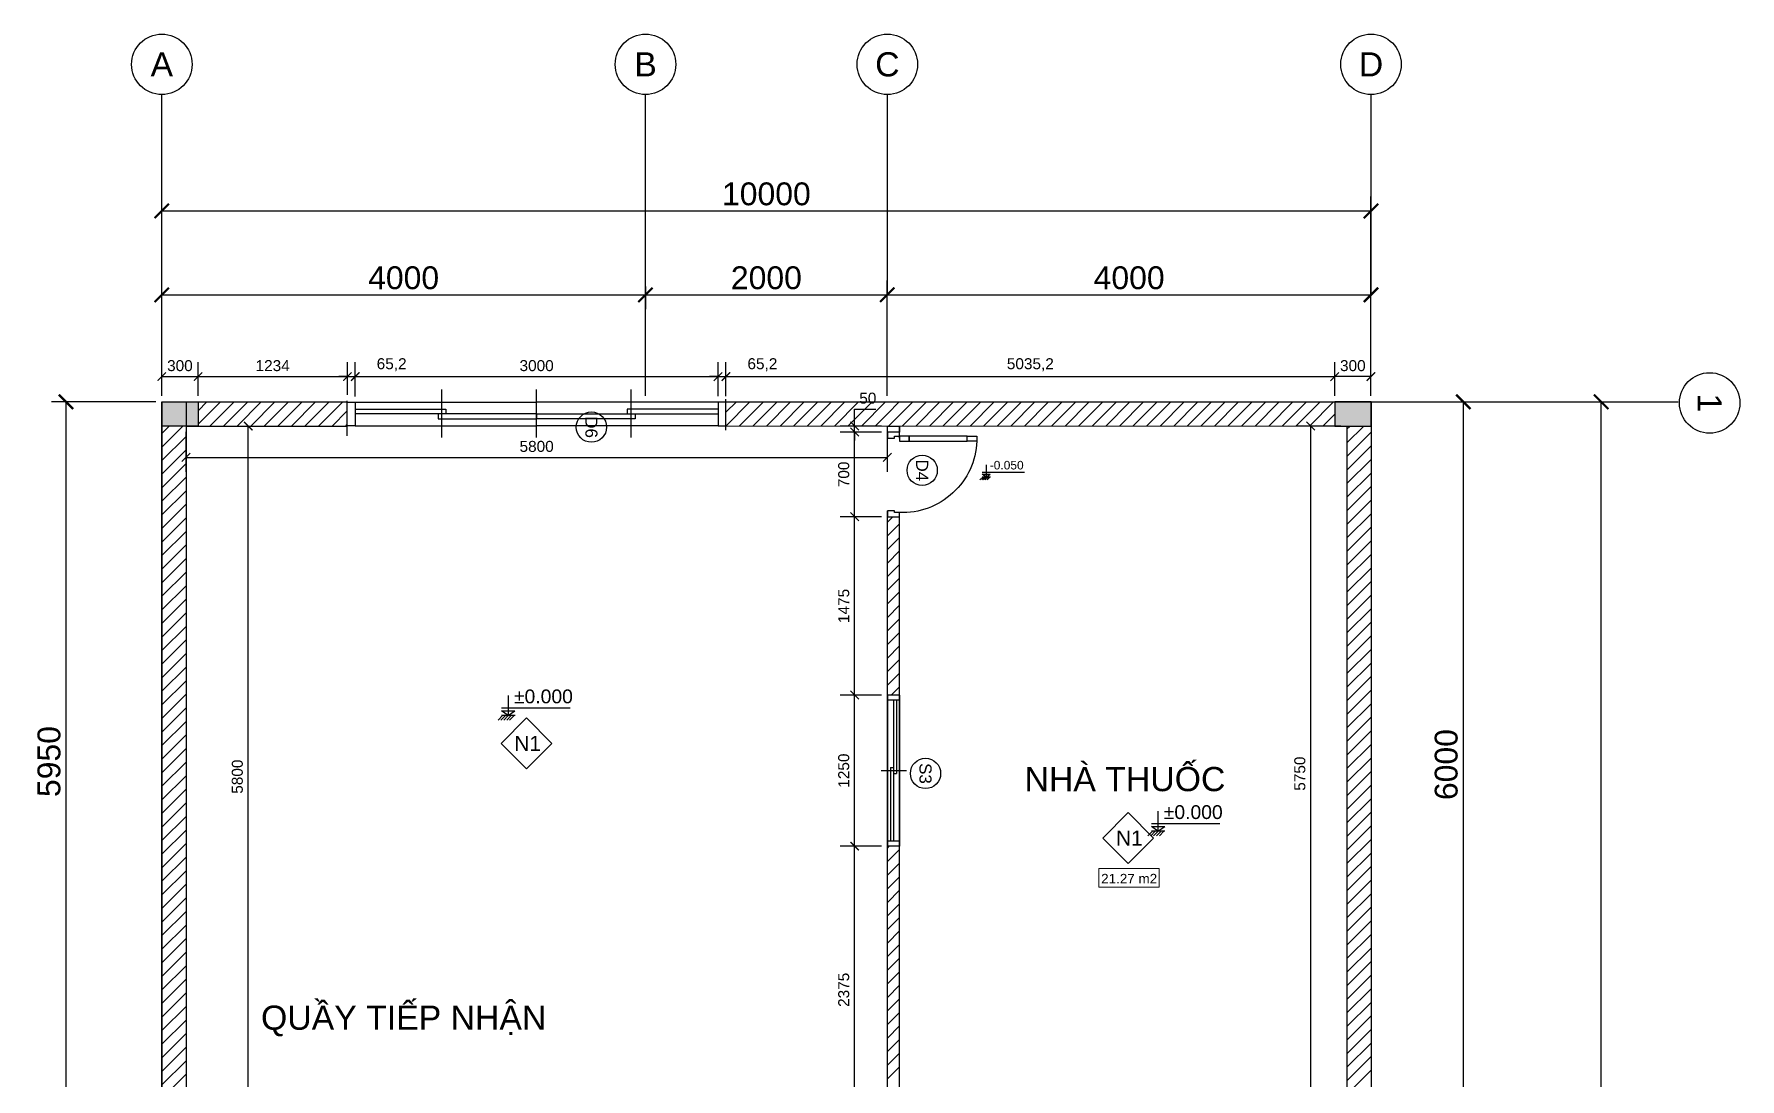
# Model space of a CAD drawing. Header units: millimetres. Extents: x -26398 to 135532, y -376633 to 43268.
# Drawn here: x 21228 to 35335, y -24587 to -15947 of the extents above; entities that cross this region are included whole.
import ezdxf
from ezdxf.enums import TextEntityAlignment as Align

# ---------------------------------------------------------------- set-up
doc = ezdxf.new("R2010")
doc.units = ezdxf.units.MM
for name, color, linetype in [('A-Door', 150, 'Continuous'), ('A5-KICHTHUOC', 251, 'Continuous'), ('cửa', 152, 'Continuous'), ('NT', 1, 'Continuous'), ('QUYEN', 7, 'Continuous'), ('TƯỜNG', 52, 'Continuous')]:
    doc.layers.add(name, color=color, linetype=linetype)
doc.layers.add('A6-GHICHU', color=147, linetype='Continuous', lineweight=20)
doc.styles.add('GHICHU35', font='', dxfattribs={"width": 0.9, "height": 350})
doc.styles.get("Standard").update_dxf_attribs({"font": 'arial.ttf'})
doc.styles.add('TUANH', font='')
doc.styles.get('GHICHU35').set_extended_font_data('VNI-Helve')
doc.styles.get('TUANH').set_extended_font_data('VNI-Helve-Condense', bold=True)
doc.dimstyles.new('dimmatbang', dxfattribs={"dimscale": 70, "dimtxt": 2.7, "dimasz": 1.7, "dimexe": 1.7, "dimexo": 0.7, "dimtad": 1, "dimtoh": 1, "dimdec": 1, "dimtxsty": 'Standard', "dimblk": 'ARCHTICK', "dimcen": 2.5, "dimclrd": 1, "dimclre": 256, "dimadec": 0, "dimazin": 0, "dimtfac": 1, "dimtdec": 1, "dimtmove": 0, "dimatfit": 3, "dimfxl": 1, "dimarcsym": 0})

# ---------------------------------------------------------------- blocks, each defined once
blk = doc.blocks.new('_ArchTick')
at = {"color": 0, "linetype": 'ByBlock', "const_width": 0.15}
blk.add_lwpolyline([(-0.5, -0.5), (0.5, 0.5)], dxfattribs=at)
blk = doc.blocks.new('*D3')
at = {"lineweight": -2, "transparency": 16777216}
for p, q in [((22284, -18939), (22284, -17984)), ((26284, -18033), (26284, -18222))]:
    blk.add_line(p, q, dxfattribs=at)
at = {"color": 1, "lineweight": -2, "transparency": 16777216}
blk.add_line((22284, -18103), (26284, -18103), dxfattribs=at)
at = {"layer": 'DEFPOINTS', "color": 0, "transparency": 16777216}
for p in [(26284, -17984), (26284, -18103), (22284, -18988)]:
    blk.add_point(p, dxfattribs=at)
at = {"color": 1, "lineweight": -2, "transparency": 16777216, "xscale": 119, "yscale": 119, "zscale": 119, "rotation": 180}
blk.add_blockref('_ArchTick', (22284, -18103), dxfattribs=at)
at = {"color": 1, "lineweight": -2, "transparency": 16777216, "xscale": 119, "yscale": 119, "zscale": 119}
blk.add_blockref('_ArchTick', (26284, -18103), dxfattribs=at)
at = {"color": 0, "transparency": 16777216, "insert": (24284, -17963), "char_height": 189, "attachment_point": 5}
blk.add_mtext('4000', dxfattribs=at)
blk = doc.blocks.new('*D4')
at = {"lineweight": -2, "transparency": 16777216}
for p, q in [((26284, -18939), (26284, -17984)), ((28284, -18939), (28284, -17984))]:
    blk.add_line(p, q, dxfattribs=at)
at = {"color": 1, "lineweight": -2, "transparency": 16777216}
blk.add_line((26284, -18103), (28284, -18103), dxfattribs=at)
at = {"layer": 'DEFPOINTS', "color": 0, "transparency": 16777216}
for p in [(28284, -18103), (26284, -18988), (28284, -18988)]:
    blk.add_point(p, dxfattribs=at)
at = {"color": 1, "lineweight": -2, "transparency": 16777216, "xscale": 119, "yscale": 119, "zscale": 119, "rotation": 180}
blk.add_blockref('_ArchTick', (26284, -18103), dxfattribs=at)
at = {"color": 1, "lineweight": -2, "transparency": 16777216, "xscale": 119, "yscale": 119, "zscale": 119}
blk.add_blockref('_ArchTick', (28284, -18103), dxfattribs=at)
at = {"color": 0, "transparency": 16777216, "insert": (27284, -17963), "char_height": 189, "attachment_point": 5}
blk.add_mtext('2000', dxfattribs=at)
blk = doc.blocks.new('*D5')
at = {"lineweight": -2, "transparency": 16777216}
for p, q in [((28284, -18939), (28284, -17984)), ((32284, -18939), (32284, -17984))]:
    blk.add_line(p, q, dxfattribs=at)
at = {"color": 1, "lineweight": -2, "transparency": 16777216}
blk.add_line((28284, -18103), (32284, -18103), dxfattribs=at)
at = {"layer": 'DEFPOINTS', "color": 0, "transparency": 16777216}
for p in [(32284, -18103), (28284, -18988), (32284, -18988)]:
    blk.add_point(p, dxfattribs=at)
at = {"color": 1, "lineweight": -2, "transparency": 16777216, "xscale": 119, "yscale": 119, "zscale": 119, "rotation": 180}
blk.add_blockref('_ArchTick', (28284, -18103), dxfattribs=at)
at = {"color": 1, "lineweight": -2, "transparency": 16777216, "xscale": 119, "yscale": 119, "zscale": 119}
blk.add_blockref('_ArchTick', (32284, -18103), dxfattribs=at)
at = {"color": 0, "transparency": 16777216, "insert": (30284, -17963), "char_height": 189, "attachment_point": 5}
blk.add_mtext('4000', dxfattribs=at)
blk = doc.blocks.new('*D16')
at = {"lineweight": -2, "transparency": 16777216}
for p, q in [((32105, -18988), (33167, -18988)), ((32359, -24988), (33167, -24988))]:
    blk.add_line(p, q, dxfattribs=at)
at = {"color": 1, "lineweight": -2, "transparency": 16777216}
blk.add_line((33048, -24988), (33048, -18988), dxfattribs=at)
at = {"layer": 'DEFPOINTS', "color": 0, "transparency": 16777216}
for p in [(32056, -18988), (33048, -18988), (32310, -24988)]:
    blk.add_point(p, dxfattribs=at)
at = {"color": 1, "lineweight": -2, "transparency": 16777216, "xscale": 119, "yscale": 119, "zscale": 119}
for p, rotation in [((33048, -18988), 90), ((33048, -24988), 270)]:
    blk.add_blockref('_ArchTick', p, dxfattribs=dict(at, rotation=rotation))
at = {"color": 0, "transparency": 16777216, "insert": (32907, -21988), "char_height": 189, "attachment_point": 5, "rotation": 90}
blk.add_mtext('6000', dxfattribs=at)
blk = doc.blocks.new('*D26')
at = {"lineweight": -2, "transparency": 16777216}
for p, q in [((33121, -18988), (34307, -18988)), ((33121, -56988), (34307, -56988))]:
    blk.add_line(p, q, dxfattribs=at)
at = {"color": 1, "lineweight": -2, "transparency": 16777216}
blk.add_line((34188, -56988), (34188, -18988), dxfattribs=at)
at = {"layer": 'DEFPOINTS', "color": 0, "transparency": 16777216}
for p in [(33072, -18988), (34188, -18988), (33072, -56988)]:
    blk.add_point(p, dxfattribs=at)
at = {"color": 1, "lineweight": -2, "transparency": 16777216, "xscale": 119, "yscale": 119, "zscale": 119}
for p, rotation in [((34188, -18988), 90), ((34188, -56988), 270)]:
    blk.add_blockref('_ArchTick', p, dxfattribs=dict(at, rotation=rotation))
at = {"color": 0, "transparency": 16777216, "insert": (34048, -37988), "char_height": 189, "attachment_point": 5, "rotation": 90}
blk.add_mtext('38000', dxfattribs=at)
blk = doc.blocks.new('A$C7DB75F4D')
at = {"layer": 'A-Door'}
for points in [[(625, 740), (625, 660), (665, 660), (665, 740)], [(625, 180), (625, 660), (665, 660), (665, 180)], [(625, 100), (625, 180), (665, 180), (665, 100)], [(35, 100), (35, 60), (50, 60), (50, 50), (50, 0), (0, 0), (0, 100)], [(665, 100), (700, 100), (700, 0), (650, 0), (650, 50), (650, 60), (665, 60)]]:
    blk.add_lwpolyline(points, close=True, dxfattribs=at)
at = {"layer": 'NT', "color": 1}
blk.add_arc((650, 125), 616, 92.3278, 182.3278, dxfattribs=at)
blk = doc.blocks.new('AP0N04')
for p, q in [((750, -60), (750, 190)), ((0, 120), (1500, 120)), ((0, 120), (0, 0)), ((0, 0), (1500, 0)), ((50, 120), (50, 0)), ((50, 90), (780, 90)), ((50, 60), (1450, 60)), ((720, 30), (720, 60)), ((720, 30), (1450, 30)), ((780, 60), (780, 90)), ((1450, 120), (1450, 0)), ((1500, 120), (1500, 0))]:
    blk.add_line(p, q)
blk = doc.blocks.new('*D34')
at = {"layer": 'DEFPOINTS', "color": 0, "transparency": 16777216}
for p in [(32284, -17409), (22284, -18103), (32284, -18103)]:
    blk.add_point(p, dxfattribs=at)
at = {"layer": 'TƯỜNG', "lineweight": -2, "transparency": 16777216}
for p, q in [((22284, -18054), (22284, -17290)), ((32284, -18054), (32284, -17290))]:
    blk.add_line(p, q, dxfattribs=at)
at = {"layer": 'TƯỜNG', "color": 1, "lineweight": -2, "transparency": 16777216}
blk.add_line((22284, -17409), (32284, -17409), dxfattribs=at)
at = {"layer": 'TƯỜNG', "color": 1, "lineweight": -2, "transparency": 16777216, "xscale": 119, "yscale": 119, "zscale": 119, "rotation": 180}
blk.add_blockref('_ArchTick', (22284, -17409), dxfattribs=at)
at = {"layer": 'TƯỜNG', "color": 1, "lineweight": -2, "transparency": 16777216, "xscale": 119, "yscale": 119, "zscale": 119}
blk.add_blockref('_ArchTick', (32284, -17409), dxfattribs=at)
at = {"layer": 'TƯỜNG', "color": 0, "transparency": 16777216, "insert": (27284, -17269), "char_height": 189, "attachment_point": 5}
blk.add_mtext('10000', dxfattribs=at)
blk = doc.blocks.new('*D55')
at = {"lineweight": -2, "transparency": 16777216}
for p, q in [((22235, -18988), (21373, -18988)), ((21713, -24938), (21373, -24938))]:
    blk.add_line(p, q, dxfattribs=at)
at = {"color": 1, "lineweight": -2, "transparency": 16777216}
blk.add_line((21492, -24938), (21492, -18988), dxfattribs=at)
at = {"layer": 'DEFPOINTS', "color": 0, "transparency": 16777216}
for p in [(21492, -18988), (22284, -18988), (21762, -24938)]:
    blk.add_point(p, dxfattribs=at)
at = {"color": 1, "lineweight": -2, "transparency": 16777216, "xscale": 119, "yscale": 119, "zscale": 119}
for p, rotation in [((21492, -18988), 90), ((21492, -24938), 270)]:
    blk.add_blockref('_ArchTick', p, dxfattribs=dict(at, rotation=rotation))
at = {"color": 0, "transparency": 16777216, "insert": (21352, -21963), "char_height": 189, "attachment_point": 5, "rotation": 90}
blk.add_mtext('5950', dxfattribs=at)
blk = doc.blocks.new('1-cote nen')
for p, q in [((-2, 267), (-2, 0)), ((-91, 102), (828, 102)), ((-2, 0), (-91, 63)), ((-91, 63), (88, 63)), ((90, 0), (-91, 0)), ((-2, 0), (88, 63)), ((-137, -60), (-77, 0)), ((-99, -60), (-39, 0)), ((-60, -60), (0, 0)), ((-21, -60), (39, 0)), ((17, -60), (77, 0))]:
    blk.add_line(p, q)
at = {"ltscale": 50, "style": 'GHICHU35', "width": 0.9}
blk.add_attdef('%%P0.000', (75, 164), '', height=187, dxfattribs=at)
blk = doc.blocks.new('*D89')
at = {"lineweight": -2, "transparency": 16777216}
for p, q in [((22533, -19188), (23118, -19188)), ((22533, -24988), (23118, -24988))]:
    blk.add_line(p, q, dxfattribs=at)
at = {"color": 1, "lineweight": -2, "transparency": 16777216}
blk.add_line((22999, -24988), (22999, -19188), dxfattribs=at)
at = {"layer": 'DEFPOINTS', "color": 0, "transparency": 16777216}
for p in [(22484, -19188), (22999, -19188), (22484, -24988)]:
    blk.add_point(p, dxfattribs=at)
at = {"color": 1, "lineweight": -2, "transparency": 16777216, "xscale": 70, "yscale": 70, "zscale": 70}
for p, rotation in [((22999, -19188), 90), ((22999, -24988), 270)]:
    blk.add_blockref('_ArchTick', p, dxfattribs=dict(at, rotation=rotation))
at = {"color": 0, "transparency": 16777216, "insert": (22909, -22088), "char_height": 91, "attachment_point": 5, "rotation": 90}
blk.add_mtext('5800', dxfattribs=at)
blk = doc.blocks.new('*D91')
at = {"lineweight": -2, "transparency": 16777216}
for p, q in [((22484, -19237), (22484, -19566)), ((28284, -19237), (28284, -19566))]:
    blk.add_line(p, q, dxfattribs=at)
at = {"color": 1, "lineweight": -2, "transparency": 16777216}
blk.add_line((22484, -19447), (28284, -19447), dxfattribs=at)
at = {"layer": 'DEFPOINTS', "color": 0, "transparency": 16777216}
for p in [(22484, -19188), (28284, -19188), (28284, -19447)]:
    blk.add_point(p, dxfattribs=at)
at = {"color": 1, "lineweight": -2, "transparency": 16777216, "xscale": 70, "yscale": 70, "zscale": 70, "rotation": 180}
blk.add_blockref('_ArchTick', (22484, -19447), dxfattribs=at)
at = {"color": 1, "lineweight": -2, "transparency": 16777216, "xscale": 70, "yscale": 70, "zscale": 70}
blk.add_blockref('_ArchTick', (28284, -19447), dxfattribs=at)
at = {"color": 0, "transparency": 16777216, "insert": (25384, -19357), "char_height": 91, "attachment_point": 5}
blk.add_mtext('5800', dxfattribs=at)
blk = doc.blocks.new('*D117')
at = {"lineweight": -2, "transparency": 16777216}
for p, q in [((28235, -22663), (27895, -22663)), ((28235, -25038), (27895, -25038))]:
    blk.add_line(p, q, dxfattribs=at)
at = {"color": 1, "lineweight": -2, "transparency": 16777216}
blk.add_line((28014, -25038), (28014, -22663), dxfattribs=at)
at = {"layer": 'DEFPOINTS', "color": 0, "transparency": 16777216}
for p in [(28014, -22663), (28284, -22663), (28284, -25038)]:
    blk.add_point(p, dxfattribs=at)
at = {"color": 1, "lineweight": -2, "transparency": 16777216, "xscale": 70, "yscale": 70, "zscale": 70}
for p, rotation in [((28014, -22663), 90), ((28014, -25038), 270)]:
    blk.add_blockref('_ArchTick', p, dxfattribs=dict(at, rotation=rotation))
at = {"color": 0, "transparency": 16777216, "insert": (27924, -23851), "char_height": 91, "attachment_point": 5, "rotation": 90}
blk.add_mtext('2375', dxfattribs=at)
blk = doc.blocks.new('*D118')
at = {"lineweight": -2, "transparency": 16777216}
for p, q in [((28235, -21413), (27895, -21413)), ((28235, -22663), (27895, -22663))]:
    blk.add_line(p, q, dxfattribs=at)
at = {"color": 1, "lineweight": -2, "transparency": 16777216}
blk.add_line((28014, -22663), (28014, -21413), dxfattribs=at)
at = {"layer": 'DEFPOINTS', "color": 0, "transparency": 16777216}
for p in [(28014, -21413), (28284, -21413), (28284, -22663)]:
    blk.add_point(p, dxfattribs=at)
at = {"color": 1, "lineweight": -2, "transparency": 16777216, "xscale": 70, "yscale": 70, "zscale": 70}
for p, rotation in [((28014, -21413), 90), ((28014, -22663), 270)]:
    blk.add_blockref('_ArchTick', p, dxfattribs=dict(at, rotation=rotation))
at = {"color": 0, "transparency": 16777216, "insert": (27924, -22038), "char_height": 91, "attachment_point": 5, "rotation": 90}
blk.add_mtext('1250', dxfattribs=at)
blk = doc.blocks.new('*D119')
at = {"lineweight": -2, "transparency": 16777216}
for p, q in [((28235, -19938), (27895, -19938)), ((28235, -21413), (27895, -21413))]:
    blk.add_line(p, q, dxfattribs=at)
at = {"color": 1, "lineweight": -2, "transparency": 16777216}
blk.add_line((28014, -21413), (28014, -19938), dxfattribs=at)
at = {"layer": 'DEFPOINTS', "color": 0, "transparency": 16777216}
for p in [(28014, -19938), (28284, -19938), (28284, -21413)]:
    blk.add_point(p, dxfattribs=at)
at = {"color": 1, "lineweight": -2, "transparency": 16777216, "xscale": 70, "yscale": 70, "zscale": 70}
for p, rotation in [((28014, -19938), 90), ((28014, -21413), 270)]:
    blk.add_blockref('_ArchTick', p, dxfattribs=dict(at, rotation=rotation))
at = {"color": 0, "transparency": 16777216, "insert": (27924, -20676), "char_height": 91, "attachment_point": 5, "rotation": 90}
blk.add_mtext('1475', dxfattribs=at)
blk = doc.blocks.new('*D120')
at = {"lineweight": -2, "transparency": 16777216}
for p, q in [((28235, -19238), (27895, -19238)), ((28235, -19938), (27895, -19938))]:
    blk.add_line(p, q, dxfattribs=at)
at = {"color": 1, "lineweight": -2, "transparency": 16777216}
blk.add_line((28014, -19938), (28014, -19238), dxfattribs=at)
at = {"layer": 'DEFPOINTS', "color": 0, "transparency": 16777216}
for p in [(28014, -19238), (28284, -19238), (28284, -19938)]:
    blk.add_point(p, dxfattribs=at)
at = {"color": 1, "lineweight": -2, "transparency": 16777216, "xscale": 70, "yscale": 70, "zscale": 70}
for p, rotation in [((28014, -19238), 90), ((28014, -19938), 270)]:
    blk.add_blockref('_ArchTick', p, dxfattribs=dict(at, rotation=rotation))
at = {"color": 0, "transparency": 16777216, "insert": (27924, -19588), "char_height": 91, "attachment_point": 5, "rotation": 90}
blk.add_mtext('700', dxfattribs=at)
blk = doc.blocks.new('*D121')
at = {"color": 1, "lineweight": -2, "transparency": 16777216}
for p, q in [((28014, -19188), (28014, -19048)), ((28014, -19048), (28188, -19048)), ((28014, -19238), (28014, -19188)), ((28014, -19238), (28014, -19308))]:
    blk.add_line(p, q, dxfattribs=at)
at = {"lineweight": -2, "transparency": 16777216}
for p, q in [((28235, -19188), (27895, -19188)), ((28235, -19238), (27895, -19238))]:
    blk.add_line(p, q, dxfattribs=at)
at = {"layer": 'DEFPOINTS', "color": 0, "transparency": 16777216}
for p in [(28014, -19188), (28284, -19188), (28284, -19238)]:
    blk.add_point(p, dxfattribs=at)
at = {"color": 1, "lineweight": -2, "transparency": 16777216, "xscale": 70, "yscale": 70, "zscale": 70}
for p, rotation in [((28014, -19188), 270), ((28014, -19238), 90)]:
    blk.add_blockref('_ArchTick', p, dxfattribs=dict(at, rotation=rotation))
at = {"color": 0, "transparency": 16777216, "insert": (28123, -18958), "char_height": 91, "attachment_point": 5}
blk.add_mtext('50', dxfattribs=at)
blk = doc.blocks.new('*D168')
at = {"lineweight": -2, "transparency": 16777216}
for p, q in [((32035, -19188), (31667, -19188)), ((32035, -24938), (31667, -24938))]:
    blk.add_line(p, q, dxfattribs=at)
at = {"color": 1, "lineweight": -2, "transparency": 16777216}
blk.add_line((31786, -24938), (31786, -19188), dxfattribs=at)
at = {"layer": 'DEFPOINTS', "color": 0, "transparency": 16777216}
for p in [(31786, -19188), (32084, -19188), (32084, -24938)]:
    blk.add_point(p, dxfattribs=at)
at = {"color": 1, "lineweight": -2, "transparency": 16777216, "xscale": 70, "yscale": 70, "zscale": 70}
for p, rotation in [((31786, -19188), 90), ((31786, -24938), 270)]:
    blk.add_blockref('_ArchTick', p, dxfattribs=dict(at, rotation=rotation))
at = {"color": 0, "transparency": 16777216, "insert": (31696, -22063), "char_height": 91, "attachment_point": 5, "rotation": 90}
blk.add_mtext('5750', dxfattribs=at)
blk = doc.blocks.new('*D186')
at = {"layer": 'cửa', "lineweight": -2, "transparency": 16777216}
for p, q in [((23884, -18943), (23884, -18660)), ((26884, -18939), (26884, -18660))]:
    blk.add_line(p, q, dxfattribs=at)
at = {"layer": 'cửa', "color": 1, "lineweight": -2, "transparency": 16777216}
blk.add_line((23884, -18779), (26884, -18779), dxfattribs=at)
at = {"layer": 'DEFPOINTS', "color": 0, "transparency": 16777216}
for p in [(26884, -18779), (23884, -18992), (26884, -18988)]:
    blk.add_point(p, dxfattribs=at)
at = {"layer": 'cửa', "color": 1, "lineweight": -2, "transparency": 16777216, "xscale": 70, "yscale": 70, "zscale": 70, "rotation": 180}
blk.add_blockref('_ArchTick', (23884, -18779), dxfattribs=at)
at = {"layer": 'cửa', "color": 1, "lineweight": -2, "transparency": 16777216, "xscale": 70, "yscale": 70, "zscale": 70}
blk.add_blockref('_ArchTick', (26884, -18779), dxfattribs=at)
at = {"layer": 'cửa', "color": 0, "transparency": 16777216, "insert": (25384, -18689), "char_height": 91, "attachment_point": 5}
blk.add_mtext('3000', dxfattribs=at)
blk = doc.blocks.new('AP0N15')
for p, q in [((600, 225), (600, -80)), ((1200, 225), (1200, -80)), ((1800, 225), (1800, -80)), ((50, 150), (1200, 150)), ((2350, 150), (1200, 150)), ((50, 0), (1200, 0)), ((1200, 75), (1200, 105)), ((2350, 0), (1200, 0))]:
    blk.add_line(p, q)
for points in [[(0, 0), (50, 0), (50, 150), (0, 150)], [(2400, 0), (2350, 0), (2350, 150), (2400, 150)], [(2400, 0), (2350, 0), (2350, 150), (2400, 150)]]:
    blk.add_lwpolyline(points, close=True)
at = {"color": 1}
for points in [[(50, 45), (625, 45), (625, 75), (50, 75)], [(1200, 75), (575, 75), (575, 105), (1200, 105)], [(1200, 75), (1825, 75), (1825, 105), (1200, 105)], [(2350, 45), (1775, 45), (1775, 75), (2350, 75)]]:
    blk.add_lwpolyline(points, dxfattribs=at)
blk = doc.blocks.new('*D187')
at = {"lineweight": -2, "transparency": 16777216}
for p, q in [((22284, -18939), (22284, -18660)), ((22584, -18939), (22584, -18660))]:
    blk.add_line(p, q, dxfattribs=at)
at = {"color": 1, "lineweight": -2, "transparency": 16777216}
blk.add_line((22284, -18779), (22584, -18779), dxfattribs=at)
at = {"layer": 'DEFPOINTS', "color": 0, "transparency": 16777216}
for p in [(22584, -18779), (22284, -18988), (22584, -18988)]:
    blk.add_point(p, dxfattribs=at)
at = {"color": 1, "lineweight": -2, "transparency": 16777216, "xscale": 70, "yscale": 70, "zscale": 70, "rotation": 180}
blk.add_blockref('_ArchTick', (22284, -18779), dxfattribs=at)
at = {"color": 1, "lineweight": -2, "transparency": 16777216, "xscale": 70, "yscale": 70, "zscale": 70}
blk.add_blockref('_ArchTick', (22584, -18779), dxfattribs=at)
at = {"color": 0, "transparency": 16777216, "insert": (22434, -18689), "char_height": 91, "attachment_point": 5}
blk.add_mtext('300', dxfattribs=at)
blk = doc.blocks.new('*D188')
at = {"lineweight": -2, "transparency": 16777216}
for p, q in [((22584, -18939), (22584, -18660)), ((23819, -18931), (23819, -18660))]:
    blk.add_line(p, q, dxfattribs=at)
at = {"color": 1, "lineweight": -2, "transparency": 16777216}
blk.add_line((22584, -18779), (23819, -18779), dxfattribs=at)
at = {"layer": 'DEFPOINTS', "color": 0, "transparency": 16777216}
for p in [(23819, -18779), (22584, -18988), (23819, -18980)]:
    blk.add_point(p, dxfattribs=at)
at = {"color": 1, "lineweight": -2, "transparency": 16777216, "xscale": 70, "yscale": 70, "zscale": 70, "rotation": 180}
blk.add_blockref('_ArchTick', (22584, -18779), dxfattribs=at)
at = {"color": 1, "lineweight": -2, "transparency": 16777216, "xscale": 70, "yscale": 70, "zscale": 70}
blk.add_blockref('_ArchTick', (23819, -18779), dxfattribs=at)
at = {"color": 0, "transparency": 16777216, "insert": (23201, -18689), "char_height": 91, "attachment_point": 5}
blk.add_mtext('1234', dxfattribs=at)
blk = doc.blocks.new('*D189')
at = {"lineweight": -2, "transparency": 16777216}
for p, q in [((23819, -18931), (23819, -18660)), ((23884, -18931), (23884, -18660))]:
    blk.add_line(p, q, dxfattribs=at)
at = {"color": 1, "lineweight": -2, "transparency": 16777216}
for p, q in [((23819, -18779), (23749, -18779)), ((23819, -18779), (23884, -18779)), ((23884, -18779), (24347, -18779))]:
    blk.add_line(p, q, dxfattribs=at)
at = {"layer": 'DEFPOINTS', "color": 0, "transparency": 16777216}
for p in [(23884, -18779), (23819, -18980), (23884, -18980)]:
    blk.add_point(p, dxfattribs=at)
at = {"color": 1, "lineweight": -2, "transparency": 16777216, "xscale": 70, "yscale": 70, "zscale": 70}
blk.add_blockref('_ArchTick', (23819, -18779), dxfattribs=at)
at = {"color": 1, "lineweight": -2, "transparency": 16777216, "xscale": 70, "yscale": 70, "zscale": 70, "rotation": 180}
blk.add_blockref('_ArchTick', (23884, -18779), dxfattribs=at)
at = {"color": 0, "transparency": 16777216, "insert": (24185, -18681), "char_height": 91, "attachment_point": 5}
blk.add_mtext('65,2', dxfattribs=at)
blk = doc.blocks.new('*D190')
at = {"lineweight": -2, "transparency": 16777216}
for p, q in [((26884, -18941), (26884, -18660)), ((26949, -18941), (26949, -18660))]:
    blk.add_line(p, q, dxfattribs=at)
at = {"color": 1, "lineweight": -2, "transparency": 16777216}
for p, q in [((26884, -18779), (26814, -18779)), ((26884, -18779), (26949, -18779)), ((26949, -18779), (27413, -18779))]:
    blk.add_line(p, q, dxfattribs=at)
at = {"layer": 'DEFPOINTS', "color": 0, "transparency": 16777216}
for p in [(26949, -18779), (26884, -18990), (26949, -18990)]:
    blk.add_point(p, dxfattribs=at)
at = {"color": 1, "lineweight": -2, "transparency": 16777216, "xscale": 70, "yscale": 70, "zscale": 70}
blk.add_blockref('_ArchTick', (26884, -18779), dxfattribs=at)
at = {"color": 1, "lineweight": -2, "transparency": 16777216, "xscale": 70, "yscale": 70, "zscale": 70, "rotation": 180}
blk.add_blockref('_ArchTick', (26949, -18779), dxfattribs=at)
at = {"color": 0, "transparency": 16777216, "insert": (27251, -18681), "char_height": 91, "attachment_point": 5}
blk.add_mtext('65,2', dxfattribs=at)
blk = doc.blocks.new('*D191')
at = {"lineweight": -2, "transparency": 16777216}
for p, q in [((26949, -18939), (26949, -18660)), ((31984, -18939), (31984, -18660))]:
    blk.add_line(p, q, dxfattribs=at)
at = {"color": 1, "lineweight": -2, "transparency": 16777216}
blk.add_line((26949, -18779), (31984, -18779), dxfattribs=at)
at = {"layer": 'DEFPOINTS', "color": 0, "transparency": 16777216}
for p in [(31984, -18779), (26949, -18988), (31984, -18988)]:
    blk.add_point(p, dxfattribs=at)
at = {"color": 1, "lineweight": -2, "transparency": 16777216, "xscale": 70, "yscale": 70, "zscale": 70, "rotation": 180}
blk.add_blockref('_ArchTick', (26949, -18779), dxfattribs=at)
at = {"color": 1, "lineweight": -2, "transparency": 16777216, "xscale": 70, "yscale": 70, "zscale": 70}
blk.add_blockref('_ArchTick', (31984, -18779), dxfattribs=at)
at = {"color": 0, "transparency": 16777216, "insert": (29467, -18681), "char_height": 91, "attachment_point": 5}
blk.add_mtext('5035,2', dxfattribs=at)
blk = doc.blocks.new('*D192')
at = {"lineweight": -2, "transparency": 16777216}
for p, q in [((31984, -18939), (31984, -18660)), ((32284, -18939), (32284, -18660))]:
    blk.add_line(p, q, dxfattribs=at)
at = {"color": 1, "lineweight": -2, "transparency": 16777216}
blk.add_line((32284, -18779), (31984, -18779), dxfattribs=at)
at = {"layer": 'DEFPOINTS', "color": 0, "transparency": 16777216}
for p in [(31984, -18779), (31984, -18988), (32284, -18988)]:
    blk.add_point(p, dxfattribs=at)
at = {"color": 1, "lineweight": -2, "transparency": 16777216, "xscale": 70, "yscale": 70, "zscale": 70, "rotation": 180}
blk.add_blockref('_ArchTick', (31984, -18779), dxfattribs=at)
at = {"color": 1, "lineweight": -2, "transparency": 16777216, "xscale": 70, "yscale": 70, "zscale": 70}
blk.add_blockref('_ArchTick', (32284, -18779), dxfattribs=at)
at = {"color": 0, "transparency": 16777216, "insert": (32134, -18689), "char_height": 91, "attachment_point": 5}
blk.add_mtext('300', dxfattribs=at)

msp = doc.modelspace()

# ---------------------------------------------------------------- hatches: boundary and pattern name
h = msp.add_hatch(color=1)
h.dxf.hatch_style = 1
h.paths.add_polyline_path([(22584.47, -18988.06), (22284.47, -18988.06), (22284.47, -19188.06), (22584.47, -19188.06)])
h = msp.add_hatch()
h.set_pattern_fill('ANSI31', color=256, scale=25)
h.paths.add_polyline_path([(28384.47, -18988.06), (28284.47, -18988.06), (28284.47, -19188.06), (28384.47, -19188.06)])
h.paths.add_polyline_path([(31984.47, -18988.06), (28384.47, -18988.06), (28384.47, -19188.06), (31984.47, -19188.06)])
h = msp.add_hatch(color=1)
h.dxf.hatch_style = 1
h.paths.add_polyline_path([(31984.47, -19188.06), (32284.47, -19188.06), (32284.47, -18988.06), (31984.47, -18988.06)])

# ---------------------------------------------------------------- linework, layer by layer
for p, q in [((22284.47, -18103.3), (22284.47, -16446.59)), ((26284.47, -18103.3), (26284.47, -16446.59)), ((28284.47, -18103.3), (28284.47, -16446.59)), ((32284.47, -18103.3), (32284.47, -16446.59)), ((33166.54, -18988.06), (34823.25, -18988.06))]:
    msp.add_line(p, q)
at = {"linetype": 'Continuous'}
for p, q in [((22584.47, -19061.47), (22657.88, -18988.06)), ((22584.47, -19173.72), (22770.13, -18988.06)), ((22682.38, -19188.06), (22882.38, -18988.06)), ((22794.64, -19188.06), (22994.64, -18988.06)), ((22906.89, -19188.06), (23106.89, -18988.06)), ((23019.14, -19188.06), (23219.14, -18988.06)), ((23131.39, -19188.06), (23331.39, -18988.06)), ((23243.65, -19188.06), (23443.65, -18988.06)), ((23355.9, -19188.06), (23555.9, -18988.06)), ((23468.15, -19188.06), (23668.15, -18988.06)), ((23580.41, -19188.06), (23780.41, -18988.06)), ((26948, -19188.06), (27148, -18988.06)), ((26949.24, -19074.58), (27035.75, -18988.06)), ((27060.26, -19188.06), (27260.26, -18988.06)), ((27172.51, -19188.06), (27372.51, -18988.06)), ((27284.76, -19188.06), (27484.76, -18988.06)), ((27397.02, -19188.06), (27597.02, -18988.06)), ((27509.27, -19188.06), (27709.27, -18988.06)), ((27621.52, -19188.06), (27821.52, -18988.06)), ((27733.78, -19188.06), (27933.78, -18988.06)), ((27846.03, -19188.06), (28046.03, -18988.06)), ((27958.28, -19188.06), (28158.28, -18988.06)), ((28070.54, -19188.06), (28270.54, -18988.06)), ((23692.66, -19188.06), (23818.5, -19062.22)), ((23804.91, -19188.06), (23818.5, -19174.47)), ((28182.79, -19188.06), (28284.47, -19086.38)), ((22284.47, -19249.22), (22345.62, -19188.06)), ((22284.47, -19361.47), (22457.88, -19188.06)), ((22284.47, -19473.72), (22484.47, -19273.72)), ((32084.47, -19215.24), (32111.65, -19188.06)), ((32084.47, -19327.5), (32223.9, -19188.06)), ((32084.47, -19439.75), (32284.47, -19239.75)), ((22284.47, -19585.98), (22484.47, -19385.98)), ((32084.47, -19552), (32284.47, -19352)), ((32084.47, -19664.26), (32284.47, -19464.26)), ((22284.47, -19698.23), (22484.47, -19498.23)), ((32084.47, -19776.51), (32284.47, -19576.51)), ((22284.47, -19810.48), (22484.47, -19610.48)), ((22284.47, -19922.73), (22484.47, -19722.73)), ((32084.47, -19888.76), (32284.47, -19688.76)), ((22284.47, -20034.99), (22484.47, -19834.99)), ((32084.47, -20001.02), (32284.47, -19801.02)), ((22284.47, -20147.24), (22484.47, -19947.24)), ((28284.47, -19984.41), (28330.81, -19938.06)), ((28284.47, -20096.66), (28384.47, -19996.66)), ((32084.47, -20113.27), (32284.47, -19913.27)), ((32084.47, -20225.52), (32284.47, -20025.52)), ((22284.47, -20259.49), (22484.47, -20059.49)), ((22284.47, -20371.75), (22484.47, -20171.75)), ((28284.47, -20208.91), (28384.47, -20108.91)), ((32084.47, -20337.78), (32284.47, -20137.78)), ((22284.47, -20484), (22484.47, -20284)), ((28284.47, -20321.17), (28384.47, -20221.17)), ((32084.47, -20450.03), (32284.47, -20250.03)), ((22284.47, -20596.25), (22484.47, -20396.25)), ((28284.47, -20433.42), (28384.47, -20333.42)), ((28284.47, -20545.67), (28384.47, -20445.67)), ((32084.47, -20562.28), (32284.47, -20362.28)), ((22284.47, -20708.51), (22484.47, -20508.51)), ((28284.47, -20657.93), (28384.47, -20557.93)), ((32084.47, -20674.54), (32284.47, -20474.54)), ((32084.47, -20786.79), (32284.47, -20586.79)), ((22284.47, -20820.76), (22484.47, -20620.76)), ((22284.47, -20933.01), (22484.47, -20733.01)), ((28284.47, -20770.18), (28384.47, -20670.18)), ((32084.47, -20899.04), (32284.47, -20699.04)), ((22284.47, -21045.27), (22484.47, -20845.27)), ((28284.47, -20882.43), (28384.47, -20782.43)), ((32084.47, -21011.3), (32284.47, -20811.3)), ((22284.47, -21157.52), (22484.47, -20957.52)), ((28284.47, -20994.69), (28384.47, -20894.69)), ((28284.47, -21106.94), (28384.47, -21006.94)), ((32084.47, -21123.55), (32284.47, -20923.55)), ((22284.47, -21269.77), (22484.47, -21069.77)), ((28284.47, -21219.19), (28384.47, -21119.19)), ((32084.47, -21235.8), (32284.47, -21035.8)), ((32084.47, -21348.06), (32284.47, -21148.06)), ((22284.47, -21382.03), (22484.47, -21182.03)), ((22284.47, -21494.28), (22484.47, -21294.28)), ((28284.47, -21331.45), (28384.47, -21231.45)), ((32084.47, -21460.31), (32284.47, -21260.31)), ((22284.47, -21606.53), (22484.47, -21406.53)), ((28315.11, -21413.06), (28384.47, -21343.7)), ((32084.47, -21572.56), (32284.47, -21372.56)), ((22284.47, -21718.79), (22484.47, -21518.79)), ((32084.47, -21684.81), (32284.47, -21484.81)), ((22284.47, -21831.04), (22484.47, -21631.04)), ((32084.47, -21797.07), (32284.47, -21597.07)), ((32084.47, -21909.32), (32284.47, -21709.32)), ((22284.47, -21943.29), (22484.47, -21743.29)), ((22284.47, -22055.55), (22484.47, -21855.55)), ((32084.47, -22021.57), (32284.47, -21821.57)), ((22284.47, -22167.8), (22484.47, -21967.8)), ((32084.47, -22133.83), (32284.47, -21933.83)), ((22284.47, -22280.05), (22484.47, -22080.05)), ((32084.47, -22246.08), (32284.47, -22046.08)), ((22284.47, -22392.31), (22484.47, -22192.31)), ((32084.47, -22358.33), (32284.47, -22158.33)), ((32084.47, -22470.59), (32284.47, -22270.59)), ((22284.47, -22504.56), (22484.47, -22304.56)), ((22284.47, -22616.81), (22484.47, -22416.81)), ((32084.47, -22582.84), (32284.47, -22382.84)), ((22284.47, -22729.06), (22484.47, -22529.06)), ((32084.47, -22695.09), (32284.47, -22495.09)), ((22284.47, -22841.32), (22484.47, -22641.32)), ((28284.47, -22678.48), (28299.89, -22663.06)), ((28284.47, -22790.74), (28384.47, -22690.74)), ((32084.47, -22807.35), (32284.47, -22607.35)), ((22284.47, -22953.57), (22484.47, -22753.57)), ((28284.47, -22902.99), (28384.47, -22802.99)), ((32084.47, -22919.6), (32284.47, -22719.6)), ((32084.47, -23031.85), (32284.47, -22831.85)), ((22284.47, -23065.82), (22484.47, -22865.82)), ((22284.47, -23178.08), (22484.47, -22978.08)), ((28284.47, -23015.24), (28384.47, -22915.24)), ((32084.47, -23144.11), (32284.47, -22944.11)), ((22284.47, -23290.33), (22484.47, -23090.33)), ((28284.47, -23127.5), (28384.47, -23027.5)), ((32084.47, -23256.36), (32284.47, -23056.36)), ((22284.47, -23402.58), (22484.47, -23202.58)), ((28284.47, -23239.75), (28384.47, -23139.75)), ((28284.47, -23352), (28384.47, -23252)), ((32084.47, -23368.61), (32284.47, -23168.61)), ((22284.47, -23514.84), (22484.47, -23314.84)), ((28284.47, -23464.26), (28384.47, -23364.26)), ((32084.47, -23480.87), (32284.47, -23280.87)), ((32084.47, -23593.12), (32284.47, -23393.12)), ((22284.47, -23627.09), (22484.47, -23427.09)), ((22284.47, -23739.34), (22484.47, -23539.34)), ((28284.47, -23576.51), (28384.47, -23476.51)), ((32084.47, -23705.37), (32284.47, -23505.37)), ((22284.47, -23851.6), (22484.47, -23651.6)), ((28284.47, -23688.76), (28384.47, -23588.76)), ((32084.47, -23817.63), (32284.47, -23617.63)), ((22284.47, -23963.85), (22484.47, -23763.85)), ((28284.47, -23801.02), (28384.47, -23701.02)), ((28284.47, -23913.27), (28384.47, -23813.27)), ((32084.47, -23929.88), (32284.47, -23729.88)), ((22284.47, -24076.1), (22484.47, -23876.1)), ((28284.47, -24025.52), (28384.47, -23925.52)), ((32084.47, -24042.13), (32284.47, -23842.13)), ((32084.47, -24154.39), (32284.47, -23954.39)), ((22284.47, -24188.36), (22484.47, -23988.36)), ((22284.47, -24300.61), (22484.47, -24100.61)), ((28284.47, -24137.78), (28384.47, -24037.78)), ((32084.47, -24266.64), (32284.47, -24066.64)), ((22284.47, -24412.86), (22484.47, -24212.86)), ((28284.47, -24250.03), (28384.47, -24150.03)), ((28284.47, -24362.28), (28384.47, -24262.28)), ((32084.47, -24378.89), (32284.47, -24178.89)), ((22284.47, -24525.12), (22484.47, -24325.12)), ((28284.47, -24474.54), (28384.47, -24374.54)), ((32084.47, -24491.14), (32284.47, -24291.14)), ((32084.47, -24603.4), (32284.47, -24403.4)), ((22284.47, -24637.37), (22484.47, -24437.37)), ((28284.47, -24586.79), (28384.47, -24486.79)), ((32084.47, -24715.65), (32284.47, -24515.65)), ((22284.47, -24749.62), (22484.47, -24549.62))]:
    msp.add_line(p, q, dxfattribs=at)
for points in [[(22284.47, -19188.06), (22284.47, -18988.06), (22584.47, -18988.06), (22584.47, -19188.06)], [(32284.47, -19188.06), (32284.47, -18988.06), (31984.47, -18988.06), (31984.47, -19188.06)], [(28384.47, -19188.06), (28384.47, -19238.06), (28284.47, -19238.06), (28284.47, -19188.06)]]:
    msp.add_lwpolyline(points, close=True)
for centre, radius in [((22284.47, -16196.59), 250), ((26284.47, -16196.59), 250), ((28284.47, -16196.59), 250), ((32284.47, -16196.59), 250), ((35084.95, -18997.01), 250), ((25836.91, -19197), 125.19), ((28572.48, -19554.37), 125.19), ((28600.11, -22061.39), 125.19)]:
    msp.add_circle(centre, radius)
at = {"layer": 'A6-GHICHU', "ltscale": 0.5}
for points in [[(25300.13, -22022.79), (25510.29, -21812.63), (25300.13, -21602.48), (25089.98, -21812.63)], [(30276.56, -22805.75), (30486.72, -22595.6), (30276.56, -22385.44), (30066.41, -22595.6)], [(30032.34, -22846.42), (30533.4, -22846.42), (30533.4, -23000.93), (30032.34, -23000.93)]]:
    msp.add_lwpolyline(points, close=True, dxfattribs=at)
at = {"layer": 'cửa'}
for p, q in [((23818.5, -19267.83), (23818.5, -18980.13)), ((26949.24, -19220.83), (26949.24, -18965.25))]:
    msp.add_line(p, q, dxfattribs=at)
at = {"layer": 'TƯỜNG'}
for p, q in [((22284.47, -18988.06), (22284.47, -24988.06)), ((22484.47, -18988.06), (22484.47, -24988.06)), ((26949.24, -18988.06), (28284.47, -18988.06)), ((28284.47, -18988.06), (32284.47, -18988.06)), ((32284.47, -18988.06), (32284.47, -50988.06)), ((22484.47, -19188.06), (23818.5, -19188.06)), ((26949.24, -19185.9), (32084.47, -19188.06)), ((28284.47, -19288.06), (28284.47, -19188.06)), ((28384.47, -19288.06), (28384.47, -19188.06)), ((32084.47, -19188.06), (32084.47, -50788.06)), ((28284.47, -25138.06), (28284.47, -19888.06)), ((28384.47, -25163.06), (28384.47, -19903.06))]:
    msp.add_line(p, q, dxfattribs=at)
msp.add_lwpolyline([(32284.47, -18988.06), (32284.47, -56988.06), (22284.47, -56988.06), (22284.47, -18988.06), (23818.5, -18988.06)], dxfattribs=at)

# ---------------------------------------------------------------- block references
at = {"layer": 'A5-KICHTHUOC', "ltscale": 0.5}
ref = msp.add_blockref('1-cote nen', (29102.45, -19609.69), dxfattribs=dict(at, xscale=0.3822541714018616, yscale=0.3822541714018616, zscale=0.3822541714018616))
ref.add_attrib('%%P0.000', '-0.050', (29131.3, -19547.02), dxfattribs={"layer": '0', "color": 4, "ltscale": 50, "height": 70.788})
ref = msp.add_blockref('1-cote nen', (25149.88, -21582.41), dxfattribs=dict(at, xscale=0.61735318627815, yscale=0.61735318627815, zscale=0.61735318627815))
ref.add_attrib('%%P0.000', '%%P0.000', (25196.47, -21481.2), dxfattribs={"layer": '0', "color": 4, "ltscale": 50, "height": 114.325})
ref = msp.add_blockref('1-cote nen', (30523.87, -22539.45), dxfattribs=dict(at, xscale=0.61735318627815, yscale=0.61735318627815, zscale=0.61735318627815))
ref.add_attrib('%%P0.000', '%%P0.000', (30570.46, -22438.23), dxfattribs={"layer": '0', "color": 4, "ltscale": 50, "height": 114.325})
at = {"layer": 'cửa', "xscale": -1.304471946353593, "yscale": 1.304471946353593, "zscale": 1.304471946353593, "rotation": 180}
msp.add_blockref('AP0N15', (23818.5, -18990.23), dxfattribs=at)
at = {"layer": 'cửa', "xscale": -1, "rotation": 270}
msp.add_blockref('A$C7DB75F4D', (28284.47, -19938.06), dxfattribs=at)
at = {"layer": 'QUYEN', "xscale": 0.833333333333399, "yscale": 0.833333333333399, "zscale": 0.833333333333399, "rotation": 270}
msp.add_blockref('AP0N04', (28284.47, -21413.06), dxfattribs=at)

# ---------------------------------------------------------------- texts
for s, p in [('NHÀ THUỐC', (30249.55, -22107.89)), ('QUẦY TIẾP NHẬN', (24284.47, -24081.29))]:
    msp.add_text(s, height=200).set_placement(p, align=Align.MIDDLE_CENTER)
at = {"layer": 'A6-GHICHU', "ltscale": 0.5, "attachment_point": 5, "style": 'TUANH'}
for s, insert, char_height in [('{\\fArial|b0|i0|c0|p34;N1}', (25309.47, -21812.39), 123.835), ('{\\fArial|b0|i0|c0|p34;N1}', (30285.9, -22595.35), 123.835), ('{\\fArial|b0|i0|c163|p34;21.27\\fArial|b0|i0|c0|p34; m2}', (30284.23, -22931.67), 79.5593)]:
    msp.add_mtext(s, dxfattribs=dict(at, insert=insert, char_height=char_height))
at = {"layer": 'TƯỜNG'}
for s, p in [('A', (22284.47, -16196.59)), ('B', (26284.47, -16196.59)), ('C', (28284.47, -16196.59)), ('D', (32284.47, -16196.59))]:
    msp.add_text(s, height=200, dxfattribs=at).set_placement(p, align=Align.MIDDLE_CENTER)
for s, height, p in [('1', 200, (35084.95, -18997.01)), ('D6', 100.154, (25836.91, -19197)), ('D4', 100.154, (28572.48, -19554.37)), ('S3', 100.154, (28600.11, -22061.39))]:
    msp.add_text(s, height=height, rotation=270, dxfattribs=at).set_placement(p, align=Align.MIDDLE_CENTER)

# ---------------------------------------------------------------- dimensions: what is measured, and where the dimension line sits
for base, p1, p2, picture, middle in [((26284.47, -18103.3), (22284.47, -18988.06), (26284.47, -17984.3), '*D3', (24284.47, -18103.3)), ((28284.47, -18103.3), (26284.47, -18988.06), (28284.47, -18988.06), '*D4', (27284.47, -18103.3)), ((32284.47, -18103.3), (28284.47, -18988.06), (32284.47, -18988.06), '*D5', (30284.47, -18103.3))]:
    dim = msp.add_linear_dim(base=base, p1=p1, p2=p2, dimstyle='dimmatbang')
    dim.commit()
    dim.dimension.update_dxf_attribs({"geometry": picture, "text_midpoint": middle, "dimtype": 160})
for base, p1, p2, picture, middle in [((22584.47, -18779.28), (22284.47, -18988.06), (22584.47, -18988.06), '*D187', (22434.47, -18689.04)), ((23818.5, -18779.28), (22584.47, -18988.06), (23818.5, -18980.13), '*D188', (23201.49, -18689.04)), ((23883.73, -18779.28), (23818.5, -18980.13), (23883.73, -18980.13), '*D189', (24185.45, -18680.84)), ((26949.24, -18779.28), (26884.01, -18990.23), (26949.24, -18990.23), '*D190', (27250.96, -18680.84)), ((31984.47, -18779.28), (26949.24, -18988.06), (31984.47, -18988.06), '*D191', (29466.85, -18680.84)), ((31984.47, -18779.28), (32284.47, -18988.06), (31984.47, -18988.06), '*D192', (32134.47, -18689.04)), ((28284.47, -19447.36), (22484.47, -19188.06), (28284.47, -19188.06), '*D91', (25384.47, -19357.15))]:
    dim = msp.add_linear_dim(base=base, p1=p1, p2=p2, dimstyle='dimmatbang', override={"dimtxt": 1.3, "dimasz": 1})
    dim.commit()
    dim.dimension.update_dxf_attribs({"geometry": picture, "text_midpoint": middle})
for base, p1, p2, picture, middle in [((28013.8, -19188.06), (28284.47, -19238.06), (28284.47, -19188.06), '*D121', (28122.57, -18957.85)), ((22999.35, -19188.06), (22484.47, -24988.06), (22484.47, -19188.06), '*D89', (22909.14, -22088.06)), ((31785.74, -19188.06), (32084.47, -24938.06), (32084.47, -19188.06), '*D168', (31695.53, -22063.06)), ((28013.8, -19238.06), (28284.47, -19938.06), (28284.47, -19238.06), '*D120', (27923.58, -19588.06)), ((28013.8, -19938.06), (28284.47, -21413.06), (28284.47, -19938.06), '*D119', (27923.58, -20675.56)), ((28013.8, -21413.06), (28284.47, -22663.06), (28284.47, -21413.06), '*D118', (27923.58, -22038.06)), ((28013.8, -22663.06), (28284.47, -25038.06), (28284.47, -22663.06), '*D117', (27923.55, -23850.56))]:
    dim = msp.add_linear_dim(base=base, p1=p1, p2=p2, angle=90, dimstyle='dimmatbang', override={"dimtxt": 1.3, "dimasz": 1})
    dim.commit()
    dim.dimension.update_dxf_attribs({"geometry": picture, "text_midpoint": middle})
for base, p1, p2, picture, middle in [((21492.47, -18988.06), (21761.69, -24938.06), (22284.47, -18988.06), '*D55', (21352.22, -21963.06)), ((33047.54, -18988.06), (32310.17, -24988.06), (32056.15, -18988.06), '*D16', (32907.29, -21988.06))]:
    dim = msp.add_linear_dim(base=base, p1=p1, p2=p2, angle=270, dimstyle='dimmatbang')
    dim.commit()
    dim.dimension.update_dxf_attribs({"geometry": picture, "text_midpoint": middle})
dim = msp.add_linear_dim(base=(34187.89, -18988.06), p1=(33071.98, -56988.06), p2=(33071.98, -18988.06), angle=90, dimstyle='dimmatbang')
dim.commit()
dim.dimension.update_dxf_attribs({"geometry": '*D26', "text_midpoint": (34187.89, -37988.06), "dimtype": 160})
at = {"layer": 'cửa'}
dim = msp.add_linear_dim(base=(26883.73, -18779.28), p1=(23883.73, -18992.39), p2=(26883.73, -18988.06), dimstyle='dimmatbang', override={"dimtxt": 1.3, "dimasz": 1}, dxfattribs=at)
dim.commit()
dim.dimension.update_dxf_attribs({"geometry": '*D186', "text_midpoint": (25383.73, -18689.04)})
at = {"layer": 'TƯỜNG'}
dim = msp.add_linear_dim(base=(32284.47, -17409.11), p1=(22284.47, -18103.3), p2=(32284.47, -18103.3), dimstyle='dimmatbang', dxfattribs=at)
dim.commit()
dim.dimension.update_dxf_attribs({"geometry": '*D34', "text_midpoint": (27284.47, -17268.86)})

doc.saveas('drawing.dxf')
